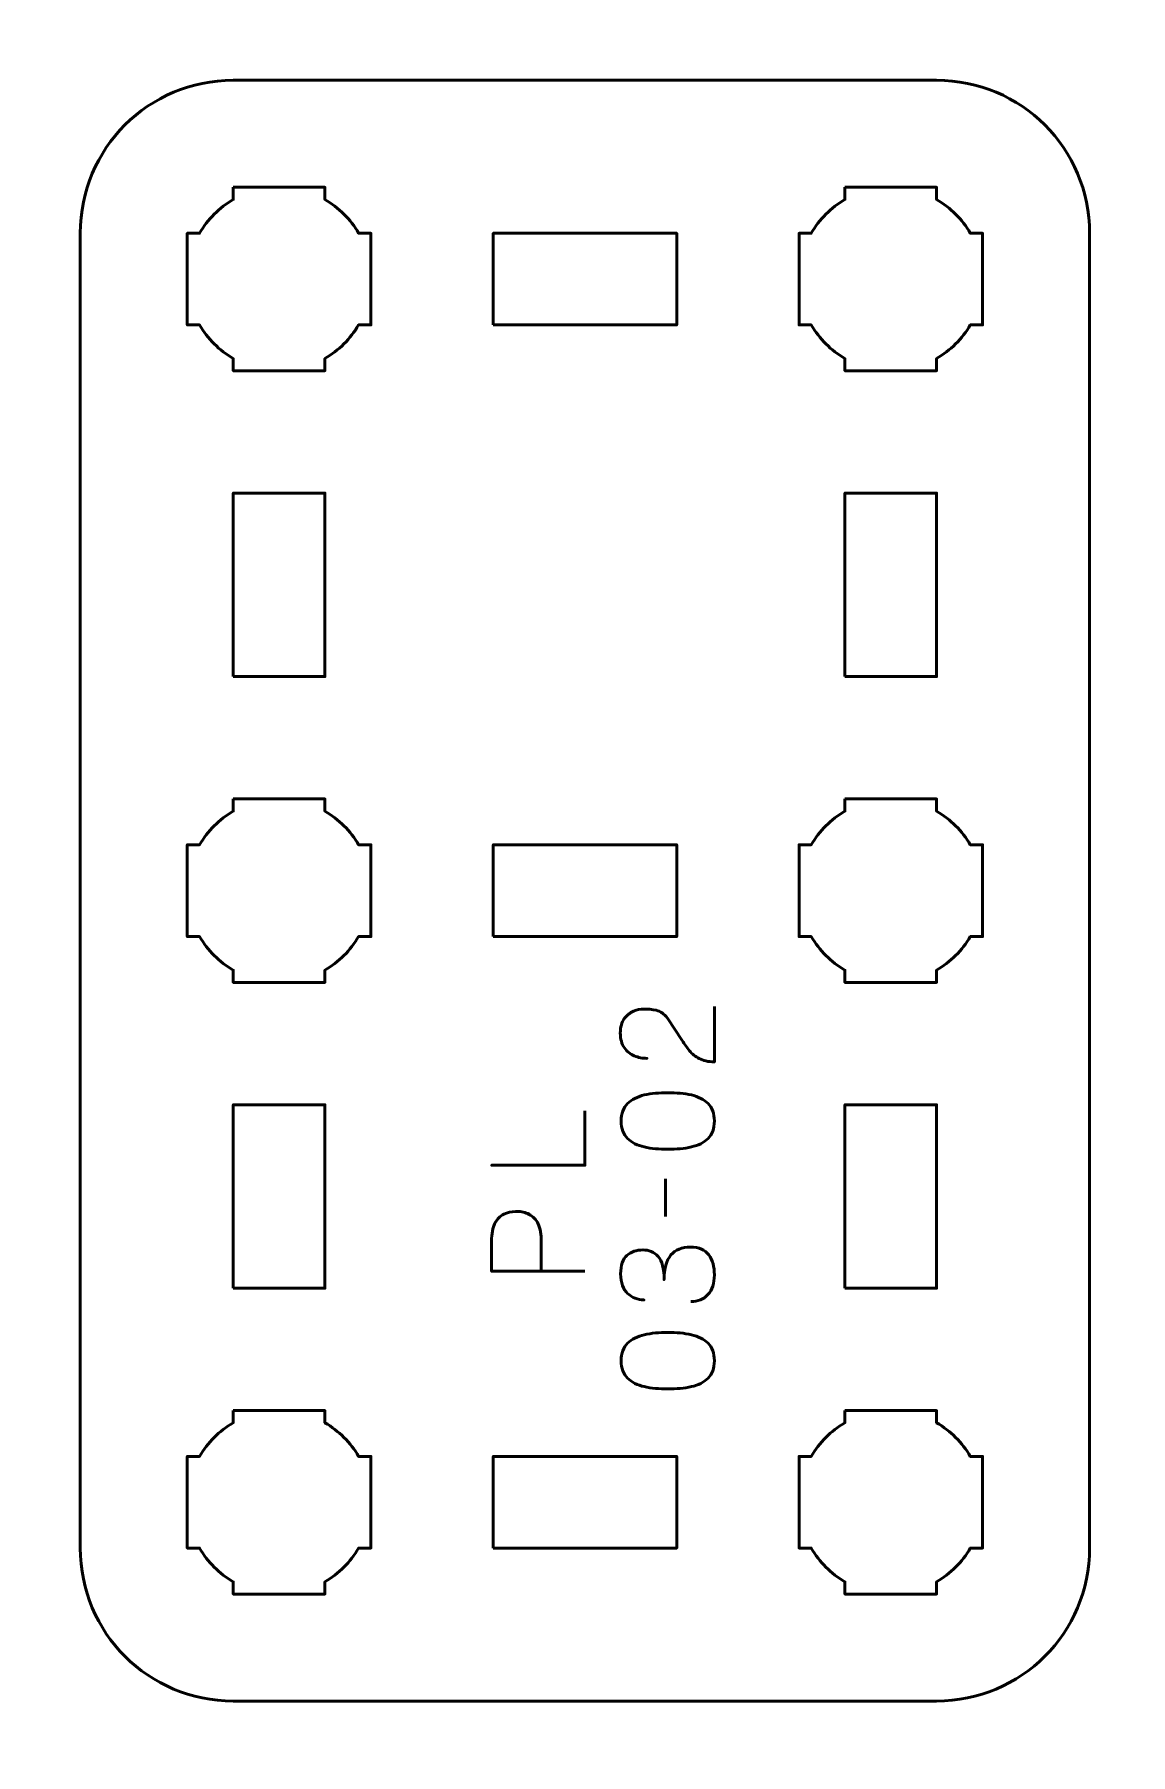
# Model space of a CAD drawing. Header units: centimetres. Extents: x -21 to 0, y -29.7 to 0.
# Drawn here: x -11.82 to -8.24, y -22.85 to -17.22 of the extents above; entities that cross this region are included whole.
import ezdxf

# ---------------------------------------------------------------- set-up
doc = ezdxf.new("R2010")
doc.units = ezdxf.units.CM
doc.header["$MEASUREMENT"] = 0
doc.layers.add('Layer 1', color=7, linetype='Continuous')

msp = doc.modelspace()

# ---------------------------------------------------------------- linework, layer by layer
at = {"layer": 'Layer 1', "color": 22, "lineweight": 53}
msp.add_open_spline([(-21, -29.19991), (-21, -29.19991), (-21, -0.49996), (-21, -0.49996), (-21, -0.49996), (-21, -0.22299), (-20.77691, 0), (-20.49991, 0), (-20.49991, 0), (-20.49991, 0), (-0.5001, 0), (-0.5001, 0), (-0.5001, 0), (-0.22296, 0), (0, -0.22299), (0, -0.49996), (0, -0.49996), (0, -0.49996), (0, -29.19991), (0, -29.19991), (0, -29.19991), (0, -29.47691), (-0.22296, -29.7), (-0.5001, -29.7), (-0.5001, -29.7), (-0.5001, -29.7), (-20.49991, -29.7), (-20.49991, -29.7), (-20.49991, -29.7), (-20.77691, -29.7), (-21, -29.47691), (-21, -29.19991)], degree=3, knots=[0, 0, 0, 0, 0.125, 0.125, 0.125, 0.125, 0.25, 0.25, 0.25, 0.25, 0.375, 0.375, 0.375, 0.375, 0.5, 0.5, 0.5, 0.5, 0.625, 0.625, 0.625, 0.625, 0.75, 0.75, 0.75, 0.75, 0.875, 0.875, 0.875, 0.875, 1, 1, 1, 1], dxfattribs=at)
at = {"layer": 'Layer 1', "color": 114, "lineweight": 53}
msp.add_open_spline([(-11.67493, -22.17487), (-11.67493, -22.17487), (-11.67493, -17.87501), (-11.67493, -17.87501), (-11.67493, -17.87501), (-11.67493, -17.59788), (-11.45183, -17.37492), (-11.17483, -17.37492), (-11.17483, -17.37492), (-11.17483, -17.37492), (-8.87491, -17.37492), (-8.87491, -17.37492), (-8.87491, -17.37492), (-8.5979, -17.37492), (-8.37495, -17.59788), (-8.37495, -17.87501), (-8.37495, -17.87501), (-8.37495, -17.87501), (-8.37495, -22.17487), (-8.37495, -22.17487), (-8.37495, -22.17487), (-8.37495, -22.45187), (-8.5979, -22.67496), (-8.87491, -22.67496), (-8.87491, -22.67496), (-8.87491, -22.67496), (-11.17483, -22.67496), (-11.17483, -22.67496), (-11.17483, -22.67496), (-11.45183, -22.67496), (-11.67493, -22.45187), (-11.67493, -22.17487)], degree=3, knots=[0, 0, 0, 0, 0.125, 0.125, 0.125, 0.125, 0.25, 0.25, 0.25, 0.25, 0.375, 0.375, 0.375, 0.375, 0.5, 0.5, 0.5, 0.5, 0.625, 0.625, 0.625, 0.625, 0.75, 0.75, 0.75, 0.75, 0.875, 0.875, 0.875, 0.875, 1, 1, 1, 1], dxfattribs=at)
at = {"layer": 'Layer 1', "lineweight": 53}
for points, knots in [([(-11.17489, -17.72502), (-11.17489, -17.72502), (-11.03032, -17.72502), (-11.03032, -17.72502), (-11.03032, -17.72502), (-11.03032, -17.72502), (-11.0249, -17.72495), (-11.0249, -17.72495), (-11.0249, -17.72495), (-11.0249, -17.72495), (-11.01947, -17.72502), (-11.01947, -17.72502), (-11.01947, -17.72502), (-11.01947, -17.72502), (-10.87489, -17.72502), (-10.87489, -17.72502), (-10.87489, -17.72502), (-10.87489, -17.72502), (-10.87489, -17.76508), (-10.87489, -17.76508), (-10.87489, -17.76508), (-10.82932, -17.79143), (-10.79134, -17.82944), (-10.765, -17.87501), (-10.765, -17.87501), (-10.765, -17.87501), (-10.72489, -17.87501), (-10.72489, -17.87501), (-10.72489, -17.87501), (-10.72489, -17.87501), (-10.72489, -18.17501), (-10.72489, -18.17501), (-10.72489, -18.17501), (-10.72489, -18.17501), (-10.76509, -18.17501), (-10.76509, -18.17501), (-10.76509, -18.17501), (-10.79143, -18.22051), (-10.82937, -18.25847), (-10.87489, -18.2848), (-10.87489, -18.2848), (-10.87489, -18.2848), (-10.87489, -18.32501), (-10.87489, -18.32501), (-10.87489, -18.32501), (-10.87489, -18.32501), (-11.17489, -18.32501), (-11.17489, -18.32501), (-11.17489, -18.32501), (-11.17489, -18.32501), (-11.17489, -18.28478), (-11.17489, -18.28478), (-11.17489, -18.28478), (-11.2204, -18.25845), (-11.25834, -18.2205), (-11.28469, -18.17501), (-11.28469, -18.17501), (-11.28469, -18.17501), (-11.32488, -18.17501), (-11.32488, -18.17501), (-11.32488, -18.17501), (-11.32488, -18.17501), (-11.32488, -18.02754), (-11.32488, -18.02754), (-11.32488, -18.02754), (-11.32488, -18.02754), (-11.3249, -18.02494), (-11.3249, -18.02494), (-11.3249, -18.02494), (-11.3249, -18.02494), (-11.32488, -18.02234), (-11.32488, -18.02234), (-11.32488, -18.02234), (-11.32488, -18.02234), (-11.32488, -17.87501), (-11.32488, -17.87501), (-11.32488, -17.87501), (-11.32488, -17.87501), (-11.28478, -17.87501), (-11.28478, -17.87501), (-11.28478, -17.87501), (-11.25844, -17.82945), (-11.22045, -17.79145), (-11.17489, -17.7651), (-11.17489, -17.7651), (-11.17489, -17.7651), (-11.17489, -17.72502), (-11.17489, -17.72502)], [0, 0, 0, 0, 0.0454545, 0.0454545, 0.0454545, 0.0454545, 0.0909091, 0.0909091, 0.0909091, 0.0909091, 0.1363636, 0.1363636, 0.1363636, 0.1363636, 0.1818182, 0.1818182, 0.1818182, 0.1818182, 0.2272727, 0.2272727, 0.2272727, 0.2272727, 0.2727273, 0.2727273, 0.2727273, 0.2727273, 0.3181818, 0.3181818, 0.3181818, 0.3181818, 0.3636364, 0.3636364, 0.3636364, 0.3636364, 0.4090909, 0.4090909, 0.4090909, 0.4090909, 0.4545455, 0.4545455, 0.4545455, 0.4545455, 0.5, 0.5, 0.5, 0.5, 0.5454545, 0.5454545, 0.5454545, 0.5454545, 0.5909091, 0.5909091, 0.5909091, 0.5909091, 0.6363636, 0.6363636, 0.6363636, 0.6363636, 0.6818182, 0.6818182, 0.6818182, 0.6818182, 0.7272727, 0.7272727, 0.7272727, 0.7272727, 0.7727273, 0.7727273, 0.7727273, 0.7727273, 0.8181818, 0.8181818, 0.8181818, 0.8181818, 0.8636364, 0.8636364, 0.8636364, 0.8636364, 0.9090909, 0.9090909, 0.9090909, 0.9090909, 0.9545455, 0.9545455, 0.9545455, 0.9545455, 1, 1, 1, 1]), ([(-9.17489, -17.72502), (-9.17489, -17.72502), (-9.03032, -17.72502), (-9.03032, -17.72502), (-9.03032, -17.72502), (-9.03032, -17.72502), (-9.0249, -17.72495), (-9.0249, -17.72495), (-9.0249, -17.72495), (-9.0249, -17.72495), (-9.01947, -17.72502), (-9.01947, -17.72502), (-9.01947, -17.72502), (-9.01947, -17.72502), (-8.87489, -17.72502), (-8.87489, -17.72502), (-8.87489, -17.72502), (-8.87489, -17.72502), (-8.87489, -17.76508), (-8.87489, -17.76508), (-8.87489, -17.76508), (-8.82932, -17.79143), (-8.79134, -17.82944), (-8.765, -17.87501), (-8.765, -17.87501), (-8.765, -17.87501), (-8.72489, -17.87501), (-8.72489, -17.87501), (-8.72489, -17.87501), (-8.72489, -17.87501), (-8.72489, -18.17501), (-8.72489, -18.17501), (-8.72489, -18.17501), (-8.72489, -18.17501), (-8.76509, -18.17501), (-8.76509, -18.17501), (-8.76509, -18.17501), (-8.79143, -18.22051), (-8.82937, -18.25847), (-8.87489, -18.2848), (-8.87489, -18.2848), (-8.87489, -18.2848), (-8.87489, -18.32501), (-8.87489, -18.32501), (-8.87489, -18.32501), (-8.87489, -18.32501), (-9.17489, -18.32501), (-9.17489, -18.32501), (-9.17489, -18.32501), (-9.17489, -18.32501), (-9.17489, -18.28478), (-9.17489, -18.28478), (-9.17489, -18.28478), (-9.2204, -18.25845), (-9.25834, -18.2205), (-9.28469, -18.17501), (-9.28469, -18.17501), (-9.28469, -18.17501), (-9.32488, -18.17501), (-9.32488, -18.17501), (-9.32488, -18.17501), (-9.32488, -18.17501), (-9.32488, -18.02754), (-9.32488, -18.02754), (-9.32488, -18.02754), (-9.32488, -18.02754), (-9.3249, -18.02494), (-9.3249, -18.02494), (-9.3249, -18.02494), (-9.3249, -18.02494), (-9.32488, -18.02234), (-9.32488, -18.02234), (-9.32488, -18.02234), (-9.32488, -18.02234), (-9.32488, -17.87501), (-9.32488, -17.87501), (-9.32488, -17.87501), (-9.32488, -17.87501), (-9.28478, -17.87501), (-9.28478, -17.87501), (-9.28478, -17.87501), (-9.25844, -17.82945), (-9.22045, -17.79145), (-9.17489, -17.7651), (-9.17489, -17.7651), (-9.17489, -17.7651), (-9.17489, -17.72502), (-9.17489, -17.72502)], [0, 0, 0, 0, 0.0454545, 0.0454545, 0.0454545, 0.0454545, 0.0909091, 0.0909091, 0.0909091, 0.0909091, 0.1363636, 0.1363636, 0.1363636, 0.1363636, 0.1818182, 0.1818182, 0.1818182, 0.1818182, 0.2272727, 0.2272727, 0.2272727, 0.2272727, 0.2727273, 0.2727273, 0.2727273, 0.2727273, 0.3181818, 0.3181818, 0.3181818, 0.3181818, 0.3636364, 0.3636364, 0.3636364, 0.3636364, 0.4090909, 0.4090909, 0.4090909, 0.4090909, 0.4545455, 0.4545455, 0.4545455, 0.4545455, 0.5, 0.5, 0.5, 0.5, 0.5454545, 0.5454545, 0.5454545, 0.5454545, 0.5909091, 0.5909091, 0.5909091, 0.5909091, 0.6363636, 0.6363636, 0.6363636, 0.6363636, 0.6818182, 0.6818182, 0.6818182, 0.6818182, 0.7272727, 0.7272727, 0.7272727, 0.7272727, 0.7727273, 0.7727273, 0.7727273, 0.7727273, 0.8181818, 0.8181818, 0.8181818, 0.8181818, 0.8636364, 0.8636364, 0.8636364, 0.8636364, 0.9090909, 0.9090909, 0.9090909, 0.9090909, 0.9545455, 0.9545455, 0.9545455, 0.9545455, 1, 1, 1, 1]), ([(-10.32488, -18.17501), (-10.32488, -18.17501), (-10.32488, -17.87501), (-10.32488, -17.87501), (-10.32488, -17.87501), (-10.32488, -17.87501), (-9.72489, -17.87501), (-9.72489, -17.87501), (-9.72489, -17.87501), (-9.72489, -17.87501), (-9.72489, -18.17501), (-9.72489, -18.17501), (-9.72489, -18.17501), (-9.72489, -18.17501), (-10.32488, -18.17501), (-10.32488, -18.17501)], [0, 0, 0, 0, 0.25, 0.25, 0.25, 0.25, 0.5, 0.5, 0.5, 0.5, 0.75, 0.75, 0.75, 0.75, 1, 1, 1, 1]), ([(-11.17483, -19.32496), (-11.17483, -19.32496), (-11.17483, -18.72496), (-11.17483, -18.72496), (-11.17483, -18.72496), (-11.17483, -18.72496), (-10.87483, -18.72496), (-10.87483, -18.72496), (-10.87483, -18.72496), (-10.87483, -18.72496), (-10.87483, -19.32496), (-10.87483, -19.32496), (-10.87483, -19.32496), (-10.87483, -19.32496), (-11.17483, -19.32496), (-11.17483, -19.32496)], [0, 0, 0, 0, 0.25, 0.25, 0.25, 0.25, 0.5, 0.5, 0.5, 0.5, 0.75, 0.75, 0.75, 0.75, 1, 1, 1, 1]), ([(-9.17491, -19.32496), (-9.17491, -19.32496), (-9.17491, -18.72496), (-9.17491, -18.72496), (-9.17491, -18.72496), (-9.17491, -18.72496), (-8.87491, -18.72496), (-8.87491, -18.72496), (-8.87491, -18.72496), (-8.87491, -18.72496), (-8.87491, -19.32496), (-8.87491, -19.32496), (-8.87491, -19.32496), (-8.87491, -19.32496), (-9.17491, -19.32496), (-9.17491, -19.32496)], [0, 0, 0, 0, 0.25, 0.25, 0.25, 0.25, 0.5, 0.5, 0.5, 0.5, 0.75, 0.75, 0.75, 0.75, 1, 1, 1, 1]), ([(-11.17489, -19.72502), (-11.17489, -19.72502), (-11.03032, -19.72502), (-11.03032, -19.72502), (-11.03032, -19.72502), (-11.03032, -19.72502), (-11.0249, -19.72495), (-11.0249, -19.72495), (-11.0249, -19.72495), (-11.0249, -19.72495), (-11.01947, -19.72502), (-11.01947, -19.72502), (-11.01947, -19.72502), (-11.01947, -19.72502), (-10.87489, -19.72502), (-10.87489, -19.72502), (-10.87489, -19.72502), (-10.87489, -19.72502), (-10.87489, -19.76508), (-10.87489, -19.76508), (-10.87489, -19.76508), (-10.82932, -19.79143), (-10.79134, -19.82944), (-10.765, -19.87501), (-10.765, -19.87501), (-10.765, -19.87501), (-10.72489, -19.87501), (-10.72489, -19.87501), (-10.72489, -19.87501), (-10.72489, -19.87501), (-10.72489, -20.17501), (-10.72489, -20.17501), (-10.72489, -20.17501), (-10.72489, -20.17501), (-10.76509, -20.17501), (-10.76509, -20.17501), (-10.76509, -20.17501), (-10.79143, -20.22051), (-10.82937, -20.25847), (-10.87489, -20.2848), (-10.87489, -20.2848), (-10.87489, -20.2848), (-10.87489, -20.32501), (-10.87489, -20.32501), (-10.87489, -20.32501), (-10.87489, -20.32501), (-11.17489, -20.32501), (-11.17489, -20.32501), (-11.17489, -20.32501), (-11.17489, -20.32501), (-11.17489, -20.28478), (-11.17489, -20.28478), (-11.17489, -20.28478), (-11.2204, -20.25845), (-11.25834, -20.2205), (-11.28469, -20.17501), (-11.28469, -20.17501), (-11.28469, -20.17501), (-11.32488, -20.17501), (-11.32488, -20.17501), (-11.32488, -20.17501), (-11.32488, -20.17501), (-11.32488, -20.02754), (-11.32488, -20.02754), (-11.32488, -20.02754), (-11.32488, -20.02754), (-11.3249, -20.02494), (-11.3249, -20.02494), (-11.3249, -20.02494), (-11.3249, -20.02494), (-11.32488, -20.02234), (-11.32488, -20.02234), (-11.32488, -20.02234), (-11.32488, -20.02234), (-11.32488, -19.87501), (-11.32488, -19.87501), (-11.32488, -19.87501), (-11.32488, -19.87501), (-11.28478, -19.87501), (-11.28478, -19.87501), (-11.28478, -19.87501), (-11.25844, -19.82945), (-11.22045, -19.79145), (-11.17489, -19.7651), (-11.17489, -19.7651), (-11.17489, -19.7651), (-11.17489, -19.72502), (-11.17489, -19.72502)], [0, 0, 0, 0, 0.0454545, 0.0454545, 0.0454545, 0.0454545, 0.0909091, 0.0909091, 0.0909091, 0.0909091, 0.1363636, 0.1363636, 0.1363636, 0.1363636, 0.1818182, 0.1818182, 0.1818182, 0.1818182, 0.2272727, 0.2272727, 0.2272727, 0.2272727, 0.2727273, 0.2727273, 0.2727273, 0.2727273, 0.3181818, 0.3181818, 0.3181818, 0.3181818, 0.3636364, 0.3636364, 0.3636364, 0.3636364, 0.4090909, 0.4090909, 0.4090909, 0.4090909, 0.4545455, 0.4545455, 0.4545455, 0.4545455, 0.5, 0.5, 0.5, 0.5, 0.5454545, 0.5454545, 0.5454545, 0.5454545, 0.5909091, 0.5909091, 0.5909091, 0.5909091, 0.6363636, 0.6363636, 0.6363636, 0.6363636, 0.6818182, 0.6818182, 0.6818182, 0.6818182, 0.7272727, 0.7272727, 0.7272727, 0.7272727, 0.7727273, 0.7727273, 0.7727273, 0.7727273, 0.8181818, 0.8181818, 0.8181818, 0.8181818, 0.8636364, 0.8636364, 0.8636364, 0.8636364, 0.9090909, 0.9090909, 0.9090909, 0.9090909, 0.9545455, 0.9545455, 0.9545455, 0.9545455, 1, 1, 1, 1]), ([(-9.17489, -19.72502), (-9.17489, -19.72502), (-9.03032, -19.72502), (-9.03032, -19.72502), (-9.03032, -19.72502), (-9.03032, -19.72502), (-9.0249, -19.72495), (-9.0249, -19.72495), (-9.0249, -19.72495), (-9.0249, -19.72495), (-9.01947, -19.72502), (-9.01947, -19.72502), (-9.01947, -19.72502), (-9.01947, -19.72502), (-8.87489, -19.72502), (-8.87489, -19.72502), (-8.87489, -19.72502), (-8.87489, -19.72502), (-8.87489, -19.76508), (-8.87489, -19.76508), (-8.87489, -19.76508), (-8.82932, -19.79143), (-8.79134, -19.82944), (-8.765, -19.87501), (-8.765, -19.87501), (-8.765, -19.87501), (-8.72489, -19.87501), (-8.72489, -19.87501), (-8.72489, -19.87501), (-8.72489, -19.87501), (-8.72489, -20.17501), (-8.72489, -20.17501), (-8.72489, -20.17501), (-8.72489, -20.17501), (-8.76509, -20.17501), (-8.76509, -20.17501), (-8.76509, -20.17501), (-8.79143, -20.22051), (-8.82937, -20.25847), (-8.87489, -20.2848), (-8.87489, -20.2848), (-8.87489, -20.2848), (-8.87489, -20.32501), (-8.87489, -20.32501), (-8.87489, -20.32501), (-8.87489, -20.32501), (-9.17489, -20.32501), (-9.17489, -20.32501), (-9.17489, -20.32501), (-9.17489, -20.32501), (-9.17489, -20.28478), (-9.17489, -20.28478), (-9.17489, -20.28478), (-9.2204, -20.25845), (-9.25834, -20.2205), (-9.28469, -20.17501), (-9.28469, -20.17501), (-9.28469, -20.17501), (-9.32488, -20.17501), (-9.32488, -20.17501), (-9.32488, -20.17501), (-9.32488, -20.17501), (-9.32488, -20.02754), (-9.32488, -20.02754), (-9.32488, -20.02754), (-9.32488, -20.02754), (-9.3249, -20.02494), (-9.3249, -20.02494), (-9.3249, -20.02494), (-9.3249, -20.02494), (-9.32488, -20.02234), (-9.32488, -20.02234), (-9.32488, -20.02234), (-9.32488, -20.02234), (-9.32488, -19.87501), (-9.32488, -19.87501), (-9.32488, -19.87501), (-9.32488, -19.87501), (-9.28478, -19.87501), (-9.28478, -19.87501), (-9.28478, -19.87501), (-9.25844, -19.82945), (-9.22045, -19.79145), (-9.17489, -19.7651), (-9.17489, -19.7651), (-9.17489, -19.7651), (-9.17489, -19.72502), (-9.17489, -19.72502)], [0, 0, 0, 0, 0.0454545, 0.0454545, 0.0454545, 0.0454545, 0.0909091, 0.0909091, 0.0909091, 0.0909091, 0.1363636, 0.1363636, 0.1363636, 0.1363636, 0.1818182, 0.1818182, 0.1818182, 0.1818182, 0.2272727, 0.2272727, 0.2272727, 0.2272727, 0.2727273, 0.2727273, 0.2727273, 0.2727273, 0.3181818, 0.3181818, 0.3181818, 0.3181818, 0.3636364, 0.3636364, 0.3636364, 0.3636364, 0.4090909, 0.4090909, 0.4090909, 0.4090909, 0.4545455, 0.4545455, 0.4545455, 0.4545455, 0.5, 0.5, 0.5, 0.5, 0.5454545, 0.5454545, 0.5454545, 0.5454545, 0.5909091, 0.5909091, 0.5909091, 0.5909091, 0.6363636, 0.6363636, 0.6363636, 0.6363636, 0.6818182, 0.6818182, 0.6818182, 0.6818182, 0.7272727, 0.7272727, 0.7272727, 0.7272727, 0.7727273, 0.7727273, 0.7727273, 0.7727273, 0.8181818, 0.8181818, 0.8181818, 0.8181818, 0.8636364, 0.8636364, 0.8636364, 0.8636364, 0.9090909, 0.9090909, 0.9090909, 0.9090909, 0.9545455, 0.9545455, 0.9545455, 0.9545455, 1, 1, 1, 1]), ([(-10.32488, -20.17494), (-10.32488, -20.17494), (-10.32488, -19.87494), (-10.32488, -19.87494), (-10.32488, -19.87494), (-10.32488, -19.87494), (-9.72489, -19.87494), (-9.72489, -19.87494), (-9.72489, -19.87494), (-9.72489, -19.87494), (-9.72489, -20.17494), (-9.72489, -20.17494), (-9.72489, -20.17494), (-9.72489, -20.17494), (-10.32488, -20.17494), (-10.32488, -20.17494)], [0, 0, 0, 0, 0.25, 0.25, 0.25, 0.25, 0.5, 0.5, 0.5, 0.5, 0.75, 0.75, 0.75, 0.75, 1, 1, 1, 1]), ([(-11.17483, -21.32492), (-11.17483, -21.32492), (-11.17483, -20.72492), (-11.17483, -20.72492), (-11.17483, -20.72492), (-11.17483, -20.72492), (-10.87483, -20.72492), (-10.87483, -20.72492), (-10.87483, -20.72492), (-10.87483, -20.72492), (-10.87483, -21.32492), (-10.87483, -21.32492), (-10.87483, -21.32492), (-10.87483, -21.32492), (-11.17483, -21.32492), (-11.17483, -21.32492)], [0, 0, 0, 0, 0.25, 0.25, 0.25, 0.25, 0.5, 0.5, 0.5, 0.5, 0.75, 0.75, 0.75, 0.75, 1, 1, 1, 1]), ([(-9.17491, -21.32492), (-9.17491, -21.32492), (-9.17491, -20.72492), (-9.17491, -20.72492), (-9.17491, -20.72492), (-9.17491, -20.72492), (-8.87491, -20.72492), (-8.87491, -20.72492), (-8.87491, -20.72492), (-8.87491, -20.72492), (-8.87491, -21.32492), (-8.87491, -21.32492), (-8.87491, -21.32492), (-8.87491, -21.32492), (-9.17491, -21.32492), (-9.17491, -21.32492)], [0, 0, 0, 0, 0.25, 0.25, 0.25, 0.25, 0.5, 0.5, 0.5, 0.5, 0.75, 0.75, 0.75, 0.75, 1, 1, 1, 1]), ([(-11.17489, -21.72502), (-11.17489, -21.72502), (-11.03032, -21.72502), (-11.03032, -21.72502), (-11.03032, -21.72502), (-11.03032, -21.72502), (-11.0249, -21.72495), (-11.0249, -21.72495), (-11.0249, -21.72495), (-11.0249, -21.72495), (-11.01947, -21.72502), (-11.01947, -21.72502), (-11.01947, -21.72502), (-11.01947, -21.72502), (-10.87489, -21.72502), (-10.87489, -21.72502), (-10.87489, -21.72502), (-10.87489, -21.72502), (-10.87489, -21.76508), (-10.87489, -21.76508), (-10.87489, -21.76508), (-10.82932, -21.79143), (-10.79134, -21.82944), (-10.765, -21.87501), (-10.765, -21.87501), (-10.765, -21.87501), (-10.72489, -21.87501), (-10.72489, -21.87501), (-10.72489, -21.87501), (-10.72489, -21.87501), (-10.72489, -22.17501), (-10.72489, -22.17501), (-10.72489, -22.17501), (-10.72489, -22.17501), (-10.76509, -22.17501), (-10.76509, -22.17501), (-10.76509, -22.17501), (-10.79143, -22.22051), (-10.82937, -22.25847), (-10.87489, -22.2848), (-10.87489, -22.2848), (-10.87489, -22.2848), (-10.87489, -22.32501), (-10.87489, -22.32501), (-10.87489, -22.32501), (-10.87489, -22.32501), (-11.17489, -22.32501), (-11.17489, -22.32501), (-11.17489, -22.32501), (-11.17489, -22.32501), (-11.17489, -22.28478), (-11.17489, -22.28478), (-11.17489, -22.28478), (-11.2204, -22.25845), (-11.25834, -22.2205), (-11.28469, -22.17501), (-11.28469, -22.17501), (-11.28469, -22.17501), (-11.32488, -22.17501), (-11.32488, -22.17501), (-11.32488, -22.17501), (-11.32488, -22.17501), (-11.32488, -22.02754), (-11.32488, -22.02754), (-11.32488, -22.02754), (-11.32488, -22.02754), (-11.3249, -22.02494), (-11.3249, -22.02494), (-11.3249, -22.02494), (-11.3249, -22.02494), (-11.32488, -22.02234), (-11.32488, -22.02234), (-11.32488, -22.02234), (-11.32488, -22.02234), (-11.32488, -21.87501), (-11.32488, -21.87501), (-11.32488, -21.87501), (-11.32488, -21.87501), (-11.28478, -21.87501), (-11.28478, -21.87501), (-11.28478, -21.87501), (-11.25844, -21.82945), (-11.22045, -21.79145), (-11.17489, -21.7651), (-11.17489, -21.7651), (-11.17489, -21.7651), (-11.17489, -21.72502), (-11.17489, -21.72502)], [0, 0, 0, 0, 0.0454545, 0.0454545, 0.0454545, 0.0454545, 0.0909091, 0.0909091, 0.0909091, 0.0909091, 0.1363636, 0.1363636, 0.1363636, 0.1363636, 0.1818182, 0.1818182, 0.1818182, 0.1818182, 0.2272727, 0.2272727, 0.2272727, 0.2272727, 0.2727273, 0.2727273, 0.2727273, 0.2727273, 0.3181818, 0.3181818, 0.3181818, 0.3181818, 0.3636364, 0.3636364, 0.3636364, 0.3636364, 0.4090909, 0.4090909, 0.4090909, 0.4090909, 0.4545455, 0.4545455, 0.4545455, 0.4545455, 0.5, 0.5, 0.5, 0.5, 0.5454545, 0.5454545, 0.5454545, 0.5454545, 0.5909091, 0.5909091, 0.5909091, 0.5909091, 0.6363636, 0.6363636, 0.6363636, 0.6363636, 0.6818182, 0.6818182, 0.6818182, 0.6818182, 0.7272727, 0.7272727, 0.7272727, 0.7272727, 0.7727273, 0.7727273, 0.7727273, 0.7727273, 0.8181818, 0.8181818, 0.8181818, 0.8181818, 0.8636364, 0.8636364, 0.8636364, 0.8636364, 0.9090909, 0.9090909, 0.9090909, 0.9090909, 0.9545455, 0.9545455, 0.9545455, 0.9545455, 1, 1, 1, 1]), ([(-9.17489, -21.72502), (-9.17489, -21.72502), (-9.03032, -21.72502), (-9.03032, -21.72502), (-9.03032, -21.72502), (-9.03032, -21.72502), (-9.0249, -21.72495), (-9.0249, -21.72495), (-9.0249, -21.72495), (-9.0249, -21.72495), (-9.01947, -21.72502), (-9.01947, -21.72502), (-9.01947, -21.72502), (-9.01947, -21.72502), (-8.87489, -21.72502), (-8.87489, -21.72502), (-8.87489, -21.72502), (-8.87489, -21.72502), (-8.87489, -21.76508), (-8.87489, -21.76508), (-8.87489, -21.76508), (-8.82932, -21.79143), (-8.79134, -21.82944), (-8.765, -21.87501), (-8.765, -21.87501), (-8.765, -21.87501), (-8.72489, -21.87501), (-8.72489, -21.87501), (-8.72489, -21.87501), (-8.72489, -21.87501), (-8.72489, -22.17501), (-8.72489, -22.17501), (-8.72489, -22.17501), (-8.72489, -22.17501), (-8.76509, -22.17501), (-8.76509, -22.17501), (-8.76509, -22.17501), (-8.79143, -22.22051), (-8.82937, -22.25847), (-8.87489, -22.2848), (-8.87489, -22.2848), (-8.87489, -22.2848), (-8.87489, -22.32501), (-8.87489, -22.32501), (-8.87489, -22.32501), (-8.87489, -22.32501), (-9.17489, -22.32501), (-9.17489, -22.32501), (-9.17489, -22.32501), (-9.17489, -22.32501), (-9.17489, -22.28478), (-9.17489, -22.28478), (-9.17489, -22.28478), (-9.2204, -22.25845), (-9.25834, -22.2205), (-9.28469, -22.17501), (-9.28469, -22.17501), (-9.28469, -22.17501), (-9.32488, -22.17501), (-9.32488, -22.17501), (-9.32488, -22.17501), (-9.32488, -22.17501), (-9.32488, -22.02754), (-9.32488, -22.02754), (-9.32488, -22.02754), (-9.32488, -22.02754), (-9.3249, -22.02494), (-9.3249, -22.02494), (-9.3249, -22.02494), (-9.3249, -22.02494), (-9.32488, -22.02234), (-9.32488, -22.02234), (-9.32488, -22.02234), (-9.32488, -22.02234), (-9.32488, -21.87501), (-9.32488, -21.87501), (-9.32488, -21.87501), (-9.32488, -21.87501), (-9.28478, -21.87501), (-9.28478, -21.87501), (-9.28478, -21.87501), (-9.25844, -21.82945), (-9.22045, -21.79145), (-9.17489, -21.7651), (-9.17489, -21.7651), (-9.17489, -21.7651), (-9.17489, -21.72502), (-9.17489, -21.72502)], [0, 0, 0, 0, 0.0454545, 0.0454545, 0.0454545, 0.0454545, 0.0909091, 0.0909091, 0.0909091, 0.0909091, 0.1363636, 0.1363636, 0.1363636, 0.1363636, 0.1818182, 0.1818182, 0.1818182, 0.1818182, 0.2272727, 0.2272727, 0.2272727, 0.2272727, 0.2727273, 0.2727273, 0.2727273, 0.2727273, 0.3181818, 0.3181818, 0.3181818, 0.3181818, 0.3636364, 0.3636364, 0.3636364, 0.3636364, 0.4090909, 0.4090909, 0.4090909, 0.4090909, 0.4545455, 0.4545455, 0.4545455, 0.4545455, 0.5, 0.5, 0.5, 0.5, 0.5454545, 0.5454545, 0.5454545, 0.5454545, 0.5909091, 0.5909091, 0.5909091, 0.5909091, 0.6363636, 0.6363636, 0.6363636, 0.6363636, 0.6818182, 0.6818182, 0.6818182, 0.6818182, 0.7272727, 0.7272727, 0.7272727, 0.7272727, 0.7727273, 0.7727273, 0.7727273, 0.7727273, 0.8181818, 0.8181818, 0.8181818, 0.8181818, 0.8636364, 0.8636364, 0.8636364, 0.8636364, 0.9090909, 0.9090909, 0.9090909, 0.9090909, 0.9545455, 0.9545455, 0.9545455, 0.9545455, 1, 1, 1, 1]), ([(-10.32488, -22.17487), (-10.32488, -22.17487), (-10.32488, -21.87486), (-10.32488, -21.87486), (-10.32488, -21.87486), (-10.32488, -21.87486), (-9.72489, -21.87486), (-9.72489, -21.87486), (-9.72489, -21.87486), (-9.72489, -21.87486), (-9.72489, -22.17487), (-9.72489, -22.17487), (-9.72489, -22.17487), (-9.72489, -22.17487), (-10.32488, -22.17487), (-10.32488, -22.17487)], [0, 0, 0, 0, 0.25, 0.25, 0.25, 0.25, 0.5, 0.5, 0.5, 0.5, 0.75, 0.75, 0.75, 0.75, 1, 1, 1, 1])]:
    msp.add_open_spline(points, degree=3, knots=knots, dxfattribs=at)
at = {"layer": 'Layer 1', "color": 40, "lineweight": 53}
for points, knots in [([(-9.60156, -20.40354), (-9.60156, -20.40354), (-9.60156, -20.58519), (-9.60156, -20.58519), (-9.60156, -20.58519), (-9.62181, -20.58462), (-9.63821, -20.58092), (-9.65102, -20.57415), (-9.65102, -20.57415), (-9.66368, -20.56755), (-9.6743, -20.55901), (-9.68284, -20.54853), (-9.68284, -20.54853), (-9.69113, -20.5382), (-9.69924, -20.52687), (-9.70697, -20.51449), (-9.70697, -20.51449), (-9.70697, -20.51449), (-9.75519, -20.44214), (-9.75519, -20.44214), (-9.75519, -20.44214), (-9.76567, -20.42781), (-9.77795, -20.41914), (-9.7917, -20.4161), (-9.7917, -20.4161), (-9.8055, -20.41321), (-9.81954, -20.41197), (-9.83404, -20.4125), (-9.83404, -20.4125), (-9.84381, -20.41236), (-9.85457, -20.41473), (-9.86628, -20.41942), (-9.86628, -20.41942), (-9.87771, -20.42422), (-9.88762, -20.43222), (-9.89616, -20.44351), (-9.89616, -20.44351), (-9.90445, -20.45494), (-9.90886, -20.47054), (-9.90925, -20.49036), (-9.90925, -20.49036), (-9.90886, -20.51051), (-9.90445, -20.52677), (-9.89602, -20.53887), (-9.89602, -20.53887), (-9.88748, -20.55115), (-9.87662, -20.55996), (-9.86349, -20.56533), (-9.86349, -20.56533), (-9.85016, -20.57087), (-9.83637, -20.57348), (-9.82218, -20.57333), (-9.82218, -20.57333), (-9.83637, -20.57348), (-9.85016, -20.57087), (-9.86349, -20.56533), (-9.86349, -20.56533), (-9.87662, -20.55996), (-9.88748, -20.55115), (-9.89602, -20.53887), (-9.89602, -20.53887), (-9.90445, -20.52677), (-9.90886, -20.51051), (-9.90925, -20.49036), (-9.90925, -20.49036), (-9.90886, -20.47054), (-9.90445, -20.45494), (-9.89616, -20.44351), (-9.89616, -20.44351), (-9.88762, -20.43222), (-9.87771, -20.42422), (-9.86628, -20.41942), (-9.86628, -20.41942), (-9.85457, -20.41473), (-9.84381, -20.41236), (-9.83404, -20.4125), (-9.83404, -20.4125), (-9.81954, -20.41197), (-9.8055, -20.41321), (-9.7917, -20.4161), (-9.7917, -20.4161), (-9.77795, -20.41914), (-9.76567, -20.42781), (-9.75519, -20.44214), (-9.75519, -20.44214), (-9.75519, -20.44214), (-9.70697, -20.51449), (-9.70697, -20.51449), (-9.70697, -20.51449), (-9.69924, -20.52687), (-9.69113, -20.5382), (-9.68284, -20.54853), (-9.68284, -20.54853), (-9.6743, -20.55901), (-9.66368, -20.56755), (-9.65102, -20.57415), (-9.65102, -20.57415), (-9.63821, -20.58092), (-9.62181, -20.58462), (-9.60156, -20.58519), (-9.60156, -20.58519), (-9.60156, -20.58519), (-9.60156, -20.40354), (-9.60156, -20.40354)], [0, 0, 0, 0, 0.0384615, 0.0384615, 0.0384615, 0.0384615, 0.0769231, 0.0769231, 0.0769231, 0.0769231, 0.1153846, 0.1153846, 0.1153846, 0.1153846, 0.1538462, 0.1538462, 0.1538462, 0.1538462, 0.1923077, 0.1923077, 0.1923077, 0.1923077, 0.2307692, 0.2307692, 0.2307692, 0.2307692, 0.2692308, 0.2692308, 0.2692308, 0.2692308, 0.3076923, 0.3076923, 0.3076923, 0.3076923, 0.3461538, 0.3461538, 0.3461538, 0.3461538, 0.3846154, 0.3846154, 0.3846154, 0.3846154, 0.4230769, 0.4230769, 0.4230769, 0.4230769, 0.4615385, 0.4615385, 0.4615385, 0.4615385, 0.5, 0.5, 0.5, 0.5, 0.5384615, 0.5384615, 0.5384615, 0.5384615, 0.5769231, 0.5769231, 0.5769231, 0.5769231, 0.6153846, 0.6153846, 0.6153846, 0.6153846, 0.6538462, 0.6538462, 0.6538462, 0.6538462, 0.6923077, 0.6923077, 0.6923077, 0.6923077, 0.7307692, 0.7307692, 0.7307692, 0.7307692, 0.7692308, 0.7692308, 0.7692308, 0.7692308, 0.8076923, 0.8076923, 0.8076923, 0.8076923, 0.8461538, 0.8461538, 0.8461538, 0.8461538, 0.8846154, 0.8846154, 0.8846154, 0.8846154, 0.9230769, 0.9230769, 0.9230769, 0.9230769, 0.9615385, 0.9615385, 0.9615385, 0.9615385, 1, 1, 1, 1]), ([(-9.60156, -20.77823), (-9.6018, -20.75371), (-9.60872, -20.7347), (-9.62223, -20.72118), (-9.62223, -20.72118), (-9.63571, -20.70781), (-9.65391, -20.69847), (-9.67691, -20.69321), (-9.67691, -20.69321), (-9.69981, -20.68813), (-9.72542, -20.68562), (-9.75396, -20.68591), (-9.75396, -20.68591), (-9.78207, -20.68562), (-9.80769, -20.68813), (-9.83072, -20.69321), (-9.83072, -20.69321), (-9.85344, -20.69847), (-9.87164, -20.70781), (-9.88544, -20.72118), (-9.88544, -20.72118), (-9.89891, -20.7347), (-9.90597, -20.75371), (-9.90636, -20.77823), (-9.90636, -20.77823), (-9.90597, -20.80292), (-9.89891, -20.82194), (-9.88544, -20.83531), (-9.88544, -20.83531), (-9.87164, -20.84878), (-9.85344, -20.85803), (-9.83072, -20.86314), (-9.83072, -20.86314), (-9.80769, -20.86836), (-9.78207, -20.87083), (-9.75396, -20.87044), (-9.75396, -20.87044), (-9.72542, -20.87083), (-9.69981, -20.86836), (-9.67691, -20.86314), (-9.67691, -20.86314), (-9.65391, -20.85803), (-9.63571, -20.84878), (-9.62223, -20.83531), (-9.62223, -20.83531), (-9.60872, -20.82194), (-9.6018, -20.80292), (-9.60156, -20.77823)], [0, 0, 0, 0, 0.0833333, 0.0833333, 0.0833333, 0.0833333, 0.1666667, 0.1666667, 0.1666667, 0.1666667, 0.25, 0.25, 0.25, 0.25, 0.3333333, 0.3333333, 0.3333333, 0.3333333, 0.4166667, 0.4166667, 0.4166667, 0.4166667, 0.5, 0.5, 0.5, 0.5, 0.5833333, 0.5833333, 0.5833333, 0.5833333, 0.6666667, 0.6666667, 0.6666667, 0.6666667, 0.75, 0.75, 0.75, 0.75, 0.8333333, 0.8333333, 0.8333333, 0.8333333, 0.9166667, 0.9166667, 0.9166667, 0.9166667, 1, 1, 1, 1]), ([(-9.60156, -20.77823), (-9.6018, -20.75371), (-9.60872, -20.7347), (-9.62223, -20.72118), (-9.62223, -20.72118), (-9.63571, -20.70781), (-9.65391, -20.69847), (-9.67691, -20.69321), (-9.67691, -20.69321), (-9.69981, -20.68813), (-9.72542, -20.68562), (-9.75396, -20.68591), (-9.75396, -20.68591), (-9.78207, -20.68562), (-9.80769, -20.68813), (-9.83072, -20.69321), (-9.83072, -20.69321), (-9.85344, -20.69847), (-9.87164, -20.70781), (-9.88544, -20.72118), (-9.88544, -20.72118), (-9.89891, -20.7347), (-9.90597, -20.75371), (-9.90636, -20.77823), (-9.90636, -20.77823), (-9.90597, -20.80292), (-9.89891, -20.82194), (-9.88544, -20.83531), (-9.88544, -20.83531), (-9.87164, -20.84878), (-9.85344, -20.85803), (-9.83072, -20.86314), (-9.83072, -20.86314), (-9.80769, -20.86836), (-9.78207, -20.87083), (-9.75396, -20.87044), (-9.75396, -20.87044), (-9.72542, -20.87083), (-9.69981, -20.86836), (-9.67691, -20.86314), (-9.67691, -20.86314), (-9.65391, -20.85803), (-9.63571, -20.84878), (-9.62223, -20.83531), (-9.62223, -20.83531), (-9.60872, -20.82194), (-9.6018, -20.80292), (-9.60156, -20.77823)], [0, 0, 0, 0, 0.0833333, 0.0833333, 0.0833333, 0.0833333, 0.1666667, 0.1666667, 0.1666667, 0.1666667, 0.25, 0.25, 0.25, 0.25, 0.3333333, 0.3333333, 0.3333333, 0.3333333, 0.4166667, 0.4166667, 0.4166667, 0.4166667, 0.5, 0.5, 0.5, 0.5, 0.5833333, 0.5833333, 0.5833333, 0.5833333, 0.6666667, 0.6666667, 0.6666667, 0.6666667, 0.75, 0.75, 0.75, 0.75, 0.8333333, 0.8333333, 0.8333333, 0.8333333, 0.9166667, 0.9166667, 0.9166667, 0.9166667, 1, 1, 1, 1]), ([(-10.02489, -20.74489), (-10.02489, -20.74489), (-10.02489, -20.92308), (-10.02489, -20.92308), (-10.02489, -20.92308), (-10.02489, -20.92308), (-10.3301, -20.92308), (-10.3301, -20.92308), (-10.3301, -20.92308), (-10.3301, -20.92308), (-10.02489, -20.92308), (-10.02489, -20.92308), (-10.02489, -20.92308), (-10.02489, -20.92308), (-10.02489, -20.74489), (-10.02489, -20.74489)], [0, 0, 0, 0, 0.25, 0.25, 0.25, 0.25, 0.5, 0.5, 0.5, 0.5, 0.75, 0.75, 0.75, 0.75, 1, 1, 1, 1]), ([(-10.02489, -21.2695), (-10.02489, -21.2695), (-10.3301, -21.2695), (-10.3301, -21.2695), (-10.3301, -21.2695), (-10.3301, -21.2695), (-10.3301, -21.1722), (-10.3301, -21.1722), (-10.3301, -21.1722), (-10.32982, -21.14659), (-10.32612, -21.12659), (-10.31896, -21.1124), (-10.31896, -21.1124), (-10.31165, -21.09851), (-10.30213, -21.0887), (-10.29028, -21.08305), (-10.29028, -21.08305), (-10.27842, -21.07755), (-10.26562, -21.07452), (-10.25182, -21.07395), (-10.25182, -21.07395), (-10.23778, -21.07328), (-10.22441, -21.07561), (-10.21175, -21.08111), (-10.21175, -21.08111), (-10.19905, -21.08665), (-10.18857, -21.09614), (-10.18046, -21.10937), (-10.18046, -21.10937), (-10.17231, -21.12288), (-10.16818, -21.14109), (-10.1679, -21.16423), (-10.1679, -21.16423), (-10.1679, -21.16423), (-10.1679, -21.2695), (-10.1679, -21.2695), (-10.1679, -21.2695), (-10.1679, -21.2695), (-10.1679, -21.16423), (-10.1679, -21.16423), (-10.1679, -21.16423), (-10.16818, -21.14147), (-10.17231, -21.12345), (-10.18046, -21.10994), (-10.18046, -21.10994), (-10.18857, -21.09656), (-10.19905, -21.08704), (-10.21175, -21.0814), (-10.21175, -21.0814), (-10.22441, -21.07589), (-10.23778, -21.07342), (-10.25182, -21.07395), (-10.25182, -21.07395), (-10.26562, -21.07452), (-10.27842, -21.07755), (-10.29028, -21.08319), (-10.29028, -21.08319), (-10.30213, -21.08898), (-10.31165, -21.09889), (-10.31896, -21.11283), (-10.31896, -21.11283), (-10.32612, -21.12701), (-10.32982, -21.14687), (-10.3301, -21.1722), (-10.3301, -21.1722), (-10.3301, -21.1722), (-10.3301, -21.2695), (-10.3301, -21.2695), (-10.3301, -21.2695), (-10.3301, -21.2695), (-10.02489, -21.2695), (-10.02489, -21.2695)], [0, 0, 0, 0, 0.0555556, 0.0555556, 0.0555556, 0.0555556, 0.1111111, 0.1111111, 0.1111111, 0.1111111, 0.1666667, 0.1666667, 0.1666667, 0.1666667, 0.2222222, 0.2222222, 0.2222222, 0.2222222, 0.2777778, 0.2777778, 0.2777778, 0.2777778, 0.3333333, 0.3333333, 0.3333333, 0.3333333, 0.3888889, 0.3888889, 0.3888889, 0.3888889, 0.4444444, 0.4444444, 0.4444444, 0.4444444, 0.5, 0.5, 0.5, 0.5, 0.5555556, 0.5555556, 0.5555556, 0.5555556, 0.6111111, 0.6111111, 0.6111111, 0.6111111, 0.6666667, 0.6666667, 0.6666667, 0.6666667, 0.7222222, 0.7222222, 0.7222222, 0.7222222, 0.7777778, 0.7777778, 0.7777778, 0.7777778, 0.8333333, 0.8333333, 0.8333333, 0.8333333, 0.8888889, 0.8888889, 0.8888889, 0.8888889, 0.9444444, 0.9444444, 0.9444444, 0.9444444, 1, 1, 1, 1]), ([(-9.67818, -21.36902), (-9.65514, -21.36902), (-9.63669, -21.36129), (-9.6229, -21.34584), (-9.6229, -21.34584), (-9.60886, -21.3307), (-9.6018, -21.30933), (-9.60156, -21.28177), (-9.60156, -21.28177), (-9.60142, -21.25447), (-9.60748, -21.23242), (-9.61973, -21.21577), (-9.61973, -21.21577), (-9.63214, -21.19936), (-9.65211, -21.19097), (-9.6798, -21.1904), (-9.6798, -21.1904), (-9.70778, -21.1904), (-9.72916, -21.19894), (-9.74376, -21.21619), (-9.74376, -21.21619), (-9.75837, -21.23355), (-9.76567, -21.26054), (-9.76581, -21.29708), (-9.76581, -21.29708), (-9.76595, -21.2611), (-9.77255, -21.23574), (-9.78553, -21.22113), (-9.78553, -21.22113), (-9.79848, -21.20667), (-9.81527, -21.19965), (-9.83608, -21.20007), (-9.83608, -21.20007), (-9.85676, -21.19993), (-9.87383, -21.20586), (-9.88748, -21.21771), (-9.88748, -21.21771), (-9.90085, -21.22981), (-9.90787, -21.25006), (-9.90844, -21.27846), (-9.90844, -21.27846), (-9.90773, -21.30714), (-9.90004, -21.32834), (-9.8853, -21.34227), (-9.8853, -21.34227), (-9.87055, -21.35632), (-9.85277, -21.36323), (-9.83182, -21.36309), (-9.83182, -21.36309), (-9.85277, -21.36323), (-9.87055, -21.35632), (-9.8853, -21.34227), (-9.8853, -21.34227), (-9.90004, -21.32834), (-9.90773, -21.30714), (-9.90844, -21.27846), (-9.90844, -21.27846), (-9.90787, -21.25006), (-9.90085, -21.22981), (-9.88748, -21.21771), (-9.88748, -21.21771), (-9.87383, -21.20586), (-9.85676, -21.19993), (-9.83608, -21.20007), (-9.83608, -21.20007), (-9.81527, -21.19965), (-9.79848, -21.20667), (-9.78553, -21.22113), (-9.78553, -21.22113), (-9.77255, -21.23574), (-9.76595, -21.2611), (-9.76581, -21.29708), (-9.76581, -21.29708), (-9.76567, -21.26054), (-9.75837, -21.23355), (-9.74376, -21.21619), (-9.74376, -21.21619), (-9.72916, -21.19894), (-9.70778, -21.1904), (-9.6798, -21.1904), (-9.6798, -21.1904), (-9.65211, -21.19097), (-9.63214, -21.19936), (-9.61973, -21.21577), (-9.61973, -21.21577), (-9.60748, -21.23242), (-9.60142, -21.25447), (-9.60156, -21.28177), (-9.60156, -21.28177), (-9.6018, -21.30933), (-9.60886, -21.3307), (-9.6229, -21.34584), (-9.6229, -21.34584), (-9.63669, -21.36129), (-9.65514, -21.36902), (-9.67818, -21.36902)], [0, 0, 0, 0, 0.0416667, 0.0416667, 0.0416667, 0.0416667, 0.0833333, 0.0833333, 0.0833333, 0.0833333, 0.125, 0.125, 0.125, 0.125, 0.1666667, 0.1666667, 0.1666667, 0.1666667, 0.2083333, 0.2083333, 0.2083333, 0.2083333, 0.25, 0.25, 0.25, 0.25, 0.2916667, 0.2916667, 0.2916667, 0.2916667, 0.3333333, 0.3333333, 0.3333333, 0.3333333, 0.375, 0.375, 0.375, 0.375, 0.4166667, 0.4166667, 0.4166667, 0.4166667, 0.4583333, 0.4583333, 0.4583333, 0.4583333, 0.5, 0.5, 0.5, 0.5, 0.5416667, 0.5416667, 0.5416667, 0.5416667, 0.5833333, 0.5833333, 0.5833333, 0.5833333, 0.625, 0.625, 0.625, 0.625, 0.6666667, 0.6666667, 0.6666667, 0.6666667, 0.7083333, 0.7083333, 0.7083333, 0.7083333, 0.75, 0.75, 0.75, 0.75, 0.7916667, 0.7916667, 0.7916667, 0.7916667, 0.8333333, 0.8333333, 0.8333333, 0.8333333, 0.875, 0.875, 0.875, 0.875, 0.9166667, 0.9166667, 0.9166667, 0.9166667, 0.9583333, 0.9583333, 0.9583333, 0.9583333, 1, 1, 1, 1]), ([(-9.60156, -21.56206), (-9.6018, -21.53754), (-9.60872, -21.51852), (-9.62223, -21.50501), (-9.62223, -21.50501), (-9.63571, -21.49164), (-9.65391, -21.48229), (-9.67691, -21.47704), (-9.67691, -21.47704), (-9.69981, -21.47196), (-9.72542, -21.46945), (-9.75396, -21.46973), (-9.75396, -21.46973), (-9.78207, -21.46945), (-9.80769, -21.47196), (-9.83072, -21.47704), (-9.83072, -21.47704), (-9.85344, -21.48229), (-9.87164, -21.49164), (-9.88544, -21.50501), (-9.88544, -21.50501), (-9.89891, -21.51852), (-9.90597, -21.53754), (-9.90636, -21.56206), (-9.90636, -21.56206), (-9.90597, -21.58671), (-9.89891, -21.60576), (-9.88544, -21.6191), (-9.88544, -21.6191), (-9.87164, -21.63261), (-9.85344, -21.64185), (-9.83072, -21.64693), (-9.83072, -21.64693), (-9.80769, -21.65219), (-9.78207, -21.65466), (-9.75396, -21.65427), (-9.75396, -21.65427), (-9.72542, -21.65466), (-9.69981, -21.65219), (-9.67691, -21.64693), (-9.67691, -21.64693), (-9.65391, -21.64185), (-9.63571, -21.63261), (-9.62223, -21.6191), (-9.62223, -21.6191), (-9.60872, -21.60576), (-9.6018, -21.58671), (-9.60156, -21.56206)], [0, 0, 0, 0, 0.0833333, 0.0833333, 0.0833333, 0.0833333, 0.1666667, 0.1666667, 0.1666667, 0.1666667, 0.25, 0.25, 0.25, 0.25, 0.3333333, 0.3333333, 0.3333333, 0.3333333, 0.4166667, 0.4166667, 0.4166667, 0.4166667, 0.5, 0.5, 0.5, 0.5, 0.5833333, 0.5833333, 0.5833333, 0.5833333, 0.6666667, 0.6666667, 0.6666667, 0.6666667, 0.75, 0.75, 0.75, 0.75, 0.8333333, 0.8333333, 0.8333333, 0.8333333, 0.9166667, 0.9166667, 0.9166667, 0.9166667, 1, 1, 1, 1]), ([(-9.60156, -21.56206), (-9.6018, -21.53754), (-9.60872, -21.51852), (-9.62223, -21.50501), (-9.62223, -21.50501), (-9.63571, -21.49164), (-9.65391, -21.48229), (-9.67691, -21.47704), (-9.67691, -21.47704), (-9.69981, -21.47196), (-9.72542, -21.46945), (-9.75396, -21.46973), (-9.75396, -21.46973), (-9.78207, -21.46945), (-9.80769, -21.47196), (-9.83072, -21.47704), (-9.83072, -21.47704), (-9.85344, -21.48229), (-9.87164, -21.49164), (-9.88544, -21.50501), (-9.88544, -21.50501), (-9.89891, -21.51852), (-9.90597, -21.53754), (-9.90636, -21.56206), (-9.90636, -21.56206), (-9.90597, -21.58671), (-9.89891, -21.60576), (-9.88544, -21.6191), (-9.88544, -21.6191), (-9.87164, -21.63261), (-9.85344, -21.64185), (-9.83072, -21.64693), (-9.83072, -21.64693), (-9.80769, -21.65219), (-9.78207, -21.65466), (-9.75396, -21.65427), (-9.75396, -21.65427), (-9.72542, -21.65466), (-9.69981, -21.65219), (-9.67691, -21.64693), (-9.67691, -21.64693), (-9.65391, -21.64185), (-9.63571, -21.63261), (-9.62223, -21.6191), (-9.62223, -21.6191), (-9.60872, -21.60576), (-9.6018, -21.58671), (-9.60156, -21.56206)], [0, 0, 0, 0, 0.0833333, 0.0833333, 0.0833333, 0.0833333, 0.1666667, 0.1666667, 0.1666667, 0.1666667, 0.25, 0.25, 0.25, 0.25, 0.3333333, 0.3333333, 0.3333333, 0.3333333, 0.4166667, 0.4166667, 0.4166667, 0.4166667, 0.5, 0.5, 0.5, 0.5, 0.5833333, 0.5833333, 0.5833333, 0.5833333, 0.6666667, 0.6666667, 0.6666667, 0.6666667, 0.75, 0.75, 0.75, 0.75, 0.8333333, 0.8333333, 0.8333333, 0.8333333, 0.9166667, 0.9166667, 0.9166667, 0.9166667, 1, 1, 1, 1])]:
    msp.add_open_spline(points, degree=3, knots=knots, dxfattribs=at)
msp.add_open_spline([(-9.76112, -21.09036), (-9.76112, -21.09036), (-9.76112, -20.96718), (-9.76112, -20.96718)], degree=3, dxfattribs=at)

doc.saveas('drawing.dxf')
